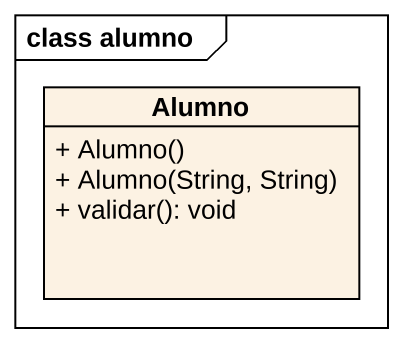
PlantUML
@startuml
mainframe class alumno
hide circle
hide empty members
skinparam classAttributeIconSize 0
class Alumno {
  + Alumno()
  + Alumno(String, String)
  + validar(): void
}
@enduml
